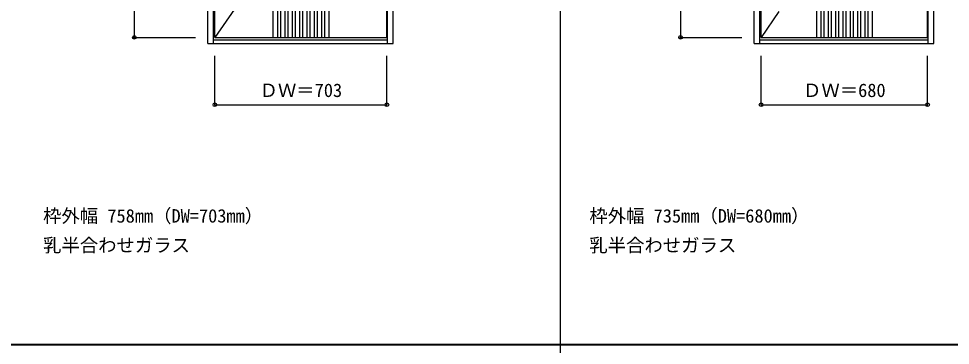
# Model space of a CAD drawing. Units: millimetres, scale not verified. Extents: x -6000 to 5700, y -4307 to 4175.
# Drawn here: x -1007 to 2799, y 186 to 1519 of the extents above; entities that cross this region are included whole.
import ezdxf
from ezdxf.enums import TextEntityAlignment as Align

# ---------------------------------------------------------------- set-up
doc = ezdxf.new("R2010")
doc.units = ezdxf.units.MM
doc.header["$LTSCALE"] = 30
doc.header["$PDMODE"] = 32
doc.header["$PDSIZE"] = 15
doc.linetypes.add('CHAIN2', pattern=[12, 9, -1, 1, -1])
for name, color, linetype in [('0-2_扉', 3, 'Continuous'), ('0-3_仕上げ', 3, 'Continuous'), ('0-4_枠', 3, 'Continuous'), ('0-7', 7, 'CHAIN2'), ('0-A_文字', 7, 'Continuous'), ('0-B_寸法', 7, 'Continuous'), ('F-1_枠', 6, 'Continuous')]:
    doc.layers.add(name, color=color, linetype=linetype)
doc.styles.add('ＭＳ ゴシック', font='')
doc.styles.get('ＭＳ ゴシック').set_extended_font_data('MS Gothic')

msp = doc.modelspace()

# ---------------------------------------------------------------- linework, layer by layer
at = {"layer": '0-2_扉'}
for p, q in [((-205.2, 1443), (-205.2, 3438)), ((497.8, 1443), (497.8, 3438)), ((2026.4, 1443), (2026.4, 3438)), ((2706.4, 1443), (2706.4, 3438)), ((-205.2, 1443), (497.8, 1443)), ((2026.4, 1443), (2706.4, 1443))]:
    msp.add_line(p, q, dxfattribs=at)
at = {"layer": '0-3_仕上げ'}
for p, q in [((32.3, 3438), (32.3, 1443)), ((50.3, 3438), (50.3, 1443)), ((62.3, 3438), (62.3, 1443)), ((80.3, 3438), (80.3, 1443)), ((92.3, 3438), (92.3, 1443)), ((110.3, 3438), (110.3, 1443)), ((122.3, 3438), (122.3, 1443)), ((140.3, 3438), (140.3, 1443)), ((152.3, 3438), (152.3, 1443)), ((170.3, 3438), (170.3, 1443)), ((182.3, 3438), (182.3, 1443)), ((200.3, 3438), (200.3, 1443)), ((212.3, 3438), (212.3, 1443)), ((230.3, 3438), (230.3, 1443)), ((242.3, 3438), (242.3, 1443)), ((260.3, 3438), (260.3, 1443)), ((2252.4, 3438), (2252.4, 1443)), ((2270.4, 3438), (2270.4, 1443)), ((2282.4, 3438), (2282.4, 1443)), ((2300.4, 3438), (2300.4, 1443)), ((2312.4, 3438), (2312.4, 1443)), ((2330.4, 3438), (2330.4, 1443)), ((2342.4, 3438), (2342.4, 1443)), ((2360.4, 3438), (2360.4, 1443)), ((2372.4, 3438), (2372.4, 1443)), ((2390.4, 3438), (2390.4, 1443)), ((2402.4, 3438), (2402.4, 1443)), ((2420.4, 3438), (2420.4, 1443)), ((2432.4, 3438), (2432.4, 1443)), ((2450.4, 3438), (2450.4, 1443)), ((2462.4, 3438), (2462.4, 1443)), ((2480.4, 3438), (2480.4, 1443))]:
    msp.add_line(p, q, dxfattribs=at)
at = {"layer": '0-4_枠'}
for p, q in [((-234.2, 1418), (-234.2, 3465)), ((523.8, 1418), (523.8, 3465)), ((1997.4, 1418), (1997.4, 3465)), ((2732.4, 1418), (2732.4, 3465)), ((-210.2, 1418), (-210.2, 3441)), ((499.8, 1418), (499.8, 3441)), ((2021.4, 1418), (2021.4, 3441)), ((2708.4, 1418), (2708.4, 3441)), ((-234.2, 1418), (523.8, 1418)), ((-210.2, 1433), (499.8, 1433)), ((1997.4, 1418), (2732.4, 1418)), ((2021.4, 1433), (2708.4, 1433))]:
    msp.add_line(p, q, dxfattribs=at)
at = {"layer": '0-7'}
for p, q in [((497.8, 2440.5), (-205.2, 1443)), ((2706.4, 2440.5), (2026.4, 1443))]:
    msp.add_line(p, q, dxfattribs=at)
at = {"layer": '0-B_寸法', "color": 4}
for p, q in [((-534.2, 3438), (-534.2, 1443)), ((1697.4, 3438), (1697.4, 1443)), ((-534.2, 1443), (-284.2, 1443)), ((1697.4, 1443), (1947.4, 1443)), ((-205.2, 1168), (-205.2, 1368)), ((497.8, 1168), (497.8, 1368)), ((2026.4, 1168), (2026.4, 1368)), ((2706.4, 1168), (2706.4, 1368)), ((-205.2, 1168), (497.8, 1168)), ((2026.4, 1168), (2706.4, 1168))]:
    msp.add_line(p, q, dxfattribs=at)
at = {"layer": '0-B_寸法'}
for p in [(-534.2, 1443), (1697.4, 1443), (-205.2, 1168), (497.8, 1168), (2026.4, 1168), (2706.4, 1168)]:
    msp.add_point(p, dxfattribs=at)
at = {"layer": 'F-1_枠'}
for p, q in [((1204.8, 4175), (1204.8, -3790)), ((-6000, 190.5), (5700, 190.5)), ((-6000, 187.5), (5700, 187.5))]:
    msp.add_line(p, q, dxfattribs=at)

# ---------------------------------------------------------------- texts
at = {"layer": '0-A_文字', "style": 'ＭＳ ゴシック'}
for s, p in [('枠外幅 758mm（DW=703mm）', (-906.8, 670.5)), ('枠外幅 735mm（DW=680mm）', (1324.8, 670.5)), ('乳半合わせガラス', (-906.8, 550.5)), ('乳半合わせガラス', (1324.8, 550.5))]:
    msp.add_text(s, height=54.99, dxfattribs=at).set_placement(p, align=Align.BOTTOM_LEFT)
at = {"layer": '0-B_寸法', "style": 'ＭＳ ゴシック'}
for s, p in [('ＤＷ＝703', (-22.45, 1183)), ('ＤＷ＝680', (2197.65, 1183))]:
    msp.add_text(s, height=54.99, dxfattribs=at).set_placement(p, align=Align.BOTTOM_LEFT)

doc.saveas('drawing.dxf')
